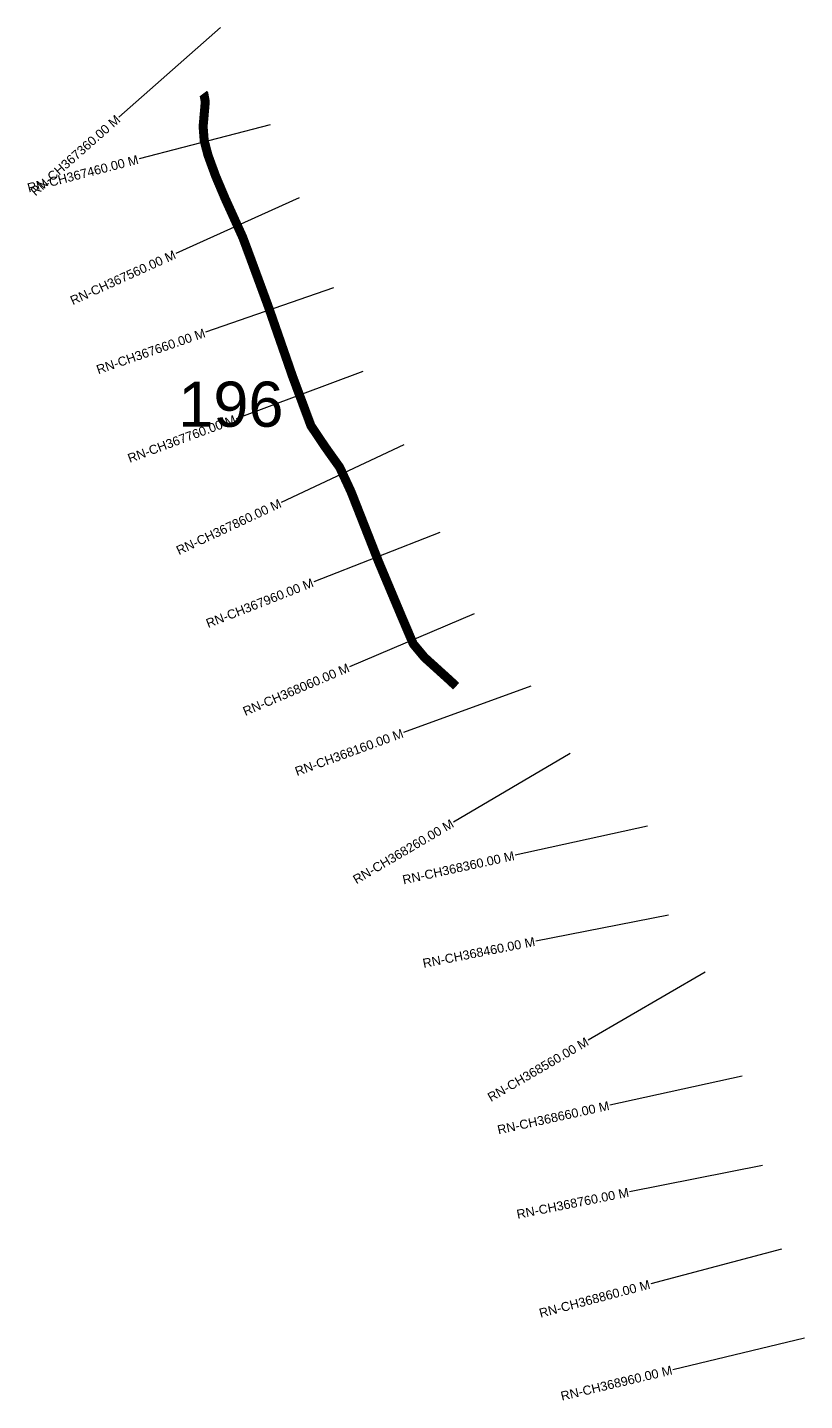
# Model space of a CAD drawing. Header units: metres. Extents: x 298833 to 304942, y 1965748 to 1969260.
# Drawn here: x 298833 to 299694, y 1967526 to 1969047 of the extents above; entities that cross this region are included whole.
import ezdxf
from ezdxf.enums import TextEntityAlignment as Align

# ---------------------------------------------------------------- set-up
doc = ezdxf.new("R2010")
doc.units = ezdxf.units.M
doc.header["$MEASUREMENT"] = 0
for name, color, linetype in [('ARTIFICIALLY PROTECTED', 4, 'Continuous'), ('CS', 134, 'Continuous'), ('CSMark', 6, 'Continuous')]:
    doc.layers.add(name, color=color, linetype=linetype)
doc.styles.get("Standard").update_dxf_attribs({"font": 'arial.ttf'})

msp = doc.modelspace()

# ---------------------------------------------------------------- linework, layer by layer
at = {"layer": 'ARTIFICIALLY PROTECTED', "const_width": 10, "flags": 128}
msp.add_lwpolyline([(299028.2, 1968974.3), (299028.8, 1968973.5), (299030.3, 1968965.1), (299027.9, 1968937.7), (299029.1, 1968921.9), (299033.3, 1968905.8), (299041.8, 1968882.6), (299052.2, 1968858), (299071.8, 1968814.8), (299079.8, 1968793.3), (299099.9, 1968738.7), (299122.2, 1968674.5), (299126.6, 1968661.7), (299147.3, 1968606.1), (299162.7, 1968583.1), (299179.2, 1968559.9), (299191.8, 1968532.8), (299222.3, 1968455.2), (299249, 1968391.6), (299260.7, 1968364.2), (299273.1, 1968349.3), (299300.7, 1968324.3), (299308.2, 1968317.3)], dxfattribs=at)
at = {"layer": 'CS'}
for p, q in [((299047, 1969047.5), (298934.5, 1968948.2)), ((299102, 1968939.6), (298956.9, 1968901.7)), ((299134.3, 1968858.7), (298997.7, 1968796.8)), ((299172.3, 1968758.9), (299030.6, 1968709.7)), ((299205, 1968666.1), (299064.4, 1968613.8)), ((299250.4, 1968584.7), (299114.5, 1968521.1)), ((299290.1, 1968487.7), (299150.4, 1968433)), ((299328, 1968397.5), (299190, 1968338.8)), ((299391, 1968317.2), (299250, 1968265.9)), ((299434.4, 1968242.8), (299305.1, 1968166.7)), ((299520, 1968162.2), (299373.5, 1968129.9)), ((299543.5, 1968063.7), (299396.4, 1968034.6)), ((299584, 1968000.4), (299454.4, 1967924.9)), ((299625, 1967885.2), (299478.6, 1967852.9)), ((299647.4, 1967786.2), (299500.3, 1967756.8)), ((299668.6, 1967693.4), (299523.7, 1967654.8)), ((299694.1, 1967594.7), (299548.2, 1967559.8))]:
    msp.add_line(p, q, dxfattribs=at)

# ---------------------------------------------------------------- texts
at = {"insert": (299000.4, 1968654.9), "char_height": 50, "attachment_point": 1}
msp.add_mtext_dynamic_manual_height_columns('196', width=84.374, gutter_width=1, heights=[74.2], dxfattribs=at)
at = {"layer": 'CSMark'}
for s, rotation, p in [('RN-CH367360.00 M', 41.4217, (298933.8, 1968947.5)), ('RN-CH367460.00 M', 14.642, (298955.9, 1968901.4)), ('RN-CH367560.00 M', 24.3855, (298996.7, 1968796.4)), ('RN-CH367660.00 M', 19.1507, (299029.7, 1968709.3)), ('RN-CH367760.00 M', 20.4016, (299063.5, 1968613.5)), ('RN-CH367860.00 M', 25.0598, (299113.6, 1968520.7)), ('RN-CH367960.00 M', 21.4093, (299149.5, 1968432.6)), ('RN-CH368060.00 M', 23.0594, (299189.1, 1968338.4)), ('RN-CH368160.00 M', 19.9763, (299249.1, 1968265.6)), ('RN-CH368260.00 M', 30.4747, (299304.2, 1968166.2)), ('RN-CH368360.00 M', 12.4141, (299372.5, 1968129.7)), ('RN-CH368460.00 M', 11.1722, (299395.4, 1968034.5)), ('RN-CH368560.00 M', 30.2181, (299453.6, 1967924.4)), ('RN-CH368660.00 M', 12.4577, (299477.6, 1967852.7)), ('RN-CH368760.00 M', 11.3168, (299499.4, 1967756.6)), ('RN-CH368860.00 M', 14.8784, (299522.7, 1967654.6)), ('RN-CH368960.00 M', 13.4458, (299547.3, 1967559.6))]:
    msp.add_text(s, height=10, rotation=rotation, dxfattribs=at).set_placement(p, align=Align.MIDDLE_RIGHT)

doc.saveas('drawing.dxf')
